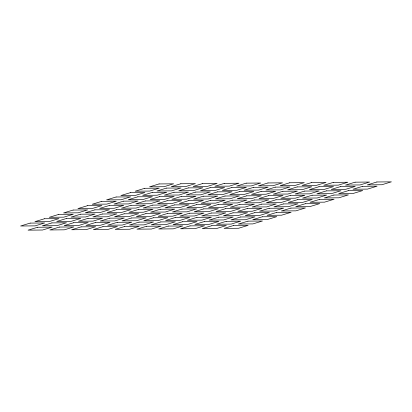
<?xml version="1.0" encoding="UTF-8"?>
<svg xmlns="http://www.w3.org/2000/svg" width="412" height="412" viewBox="0 0 412 412"><rect width="100%" height="100%" fill="white"/><g stroke="black" fill="none" stroke-linecap="round" stroke-linejoin="round"><path stroke-width="0.62" d="M30.148 223.098L20.6 225.997L35.118 225.869L44.671 222.969L30.148 223.098M44.475 218.746L34.927 221.646L49.445 221.517L58.993 218.618L44.475 218.746M58.803 214.395L49.249 217.299L63.772 217.165L73.321 214.266L58.803 214.395M73.125 210.048L63.577 212.947L78.095 212.813L87.648 209.914L73.125 210.048M87.452 205.696L77.899 208.596L92.422 208.467L101.97 205.562L87.452 205.696M101.774 201.344L92.226 204.244L106.749 204.115L116.297 201.216L101.774 201.344M116.102 196.993L106.553 199.892L121.071 199.763L130.625 196.864L116.102 196.993M130.429 192.641L120.876 195.546L135.399 195.412L144.947 192.512L130.429 192.641M144.751 188.294L135.203 191.194L149.721 191.06L159.274 188.16L144.751 188.294M159.078 183.943L149.53 186.842L164.048 186.713L173.596 183.809L159.078 183.943M37.605 227.254L28.057 230.154L42.575 230.02L52.123 227.12L37.605 227.254M51.933 222.902L42.379 225.802L56.902 225.673L66.45 222.768L51.933 222.902M66.255 218.551L56.707 221.45L71.225 221.321L80.778 218.422L66.255 218.551M80.582 214.199L71.029 217.103L85.552 216.97L95.1 214.07L80.582 214.199M94.904 209.847L85.356 212.752L99.874 212.618L109.427 209.718L94.904 209.847M109.231 205.5L99.683 208.4L114.201 208.266L123.749 205.367L109.231 205.5M123.559 201.149L114.006 204.048L128.529 203.919L138.077 201.015L123.559 201.149M137.881 196.797L128.333 199.696L142.851 199.568L152.404 196.668L137.881 196.797M152.208 192.445L142.655 195.345L157.178 195.216L166.726 192.316L152.208 192.445M166.53 188.093L156.982 190.998L171.505 190.864L181.053 187.965L166.53 188.093M180.858 183.747L171.31 186.646L185.827 186.512L195.381 183.613L180.858 183.747M59.385 227.058L49.837 229.958L64.354 229.824L73.908 226.924L59.385 227.058M73.712 222.707L64.159 225.606L78.682 225.477L88.23 222.573L73.712 222.707M88.034 218.355L78.486 221.254L93.004 221.126L102.557 218.226L88.034 218.355M102.361 214.003L92.813 216.903L107.331 216.774L116.879 213.874L102.361 214.003M116.689 209.651L107.135 212.556L121.658 212.422L131.207 209.523L116.689 209.651M131.011 205.305L121.463 208.204L135.981 208.07L145.534 205.171L131.011 205.305M145.338 200.953L135.785 203.852L150.308 203.724L159.856 200.819L145.338 200.953M159.66 196.601L150.112 199.501L164.63 199.372L174.183 196.472L159.66 196.601M173.988 192.25L164.44 195.149L178.957 195.02L188.505 192.121L173.988 192.25M188.315 187.898L178.762 190.802L193.285 190.668L202.833 187.769L188.315 187.898M202.637 183.551L193.089 186.451L207.607 186.317L217.16 183.417L202.637 183.551M81.164 226.858L71.616 229.762L86.134 229.628L95.687 226.729L81.164 226.858M95.491 222.511L85.938 225.41L100.461 225.276L110.009 222.377L95.491 222.511M109.819 218.159L100.265 221.059L114.788 220.93L124.336 218.025L109.819 218.159M124.141 213.807L114.593 216.707L129.111 216.578L138.664 213.679L124.141 213.807M138.468 209.456L128.915 212.355L143.438 212.226L152.986 209.327L138.468 209.456M152.79 205.104L143.242 208.008L157.76 207.875L167.313 204.975L152.79 205.104M167.118 200.757L157.569 203.657L172.087 203.523L181.635 200.623L167.118 200.757M181.445 196.406L171.892 199.305L186.415 199.176L195.963 196.272L181.445 196.406M195.767 192.054L186.219 194.953L200.737 194.825L210.29 191.925L195.767 192.054M210.094 187.702L200.541 190.602L215.064 190.473L224.612 187.573L210.094 187.702M224.416 183.35L214.868 186.255L229.386 186.121L238.939 183.222L224.416 183.35M102.943 226.662L93.395 229.566L107.913 229.433L117.466 226.533L102.943 226.662M117.271 222.315L107.723 225.215L122.24 225.081L131.794 222.181L117.271 222.315M131.598 217.963L122.045 220.863L136.568 220.729L146.116 217.83L131.598 217.963M145.92 213.612L136.372 216.511L150.89 216.382L160.443 213.478L145.92 213.612M160.247 209.26L150.694 212.159L165.217 212.031L174.765 209.131L160.247 209.26M174.575 204.908L165.021 207.813L179.544 207.679L189.093 204.779L174.575 204.908M188.897 200.562L179.349 203.461L193.867 203.327L203.42 200.428L188.897 200.562M203.224 196.21L193.671 199.109L208.194 198.975L217.742 196.076L203.224 196.21M217.546 191.858L207.998 194.758L222.516 194.629L232.069 191.724L217.546 191.858M231.874 187.506L222.326 190.406L236.843 190.277L246.391 187.378L231.874 187.506M246.201 183.155L236.648 186.059L251.171 185.925L260.719 183.026L246.201 183.155M124.728 226.466L115.175 229.366L129.698 229.237L139.246 226.337L124.728 226.466M139.05 222.114L129.502 225.019L144.02 224.885L153.573 221.986L139.05 222.114M153.377 217.768L143.824 220.667L158.347 220.533L167.895 217.634L153.377 217.768M167.699 213.416L158.151 216.315L172.669 216.187L182.222 213.282L167.699 213.416M182.027 209.064L172.479 211.964L186.997 211.835L196.55 208.935L182.027 209.064M196.354 204.713L186.801 207.612L201.324 207.483L210.872 204.584L196.354 204.713M210.676 200.361L201.128 203.265L215.646 203.131L225.199 200.232L210.676 200.361M225.004 196.014L215.45 198.914L229.973 198.78L239.521 195.88L225.004 196.014M239.331 191.662L229.778 194.562L244.301 194.433L253.849 191.528L239.331 191.662M253.653 187.311L244.105 190.21L258.623 190.081L268.176 187.182L253.653 187.311M267.98 182.959L258.427 185.858L272.95 185.73L282.498 182.83L267.98 182.959M146.507 226.27L136.954 229.17L151.477 229.041L161.025 226.142L146.507 226.27M160.829 221.919L151.281 224.818L165.799 224.689L175.352 221.79L160.829 221.919M175.157 217.567L165.609 220.472L180.126 220.338L189.675 217.438L175.157 217.567M189.484 213.22L179.931 216.12L194.454 215.986L204.002 213.086L189.484 213.22M203.806 208.869L194.258 211.768L208.776 211.639L218.329 208.735L203.806 208.869M218.133 204.517L208.58 207.416L223.103 207.287L232.651 204.388L218.133 204.517M232.456 200.165L222.907 203.065L237.425 202.936L246.979 200.036L232.456 200.165M246.783 195.813L237.235 198.718L251.753 198.584L261.306 195.685L246.783 195.813M261.11 191.467L251.557 194.366L266.08 194.232L275.628 191.333L261.11 191.467M275.432 187.115L265.884 190.014L280.402 189.886L289.955 186.981L275.432 187.115M289.76 182.763L280.206 185.663L294.729 185.534L304.277 182.634L289.76 182.763M168.287 226.075L158.738 228.974L173.256 228.845L182.804 225.941L168.287 226.075M182.614 221.723L173.061 224.622L187.584 224.494L197.132 221.594L182.614 221.723M196.936 217.371L187.388 220.276L201.906 220.142L211.459 217.242L196.936 217.371M211.263 213.025L201.71 215.924L216.233 215.79L225.781 212.891L211.263 213.025M225.585 208.673L216.037 211.572L230.555 211.438L240.108 208.539L225.585 208.673M239.913 204.321L230.365 207.221L244.882 207.092L254.431 204.187L239.913 204.321M254.24 199.969L244.687 202.869L259.21 202.74L268.758 199.841L254.24 199.969M268.562 195.618L259.014 198.522L273.532 198.388L283.085 195.489L268.562 195.618M282.889 191.271L273.336 194.17L287.859 194.037L297.407 191.137L282.889 191.271M297.212 186.919L287.664 189.819L302.181 189.685L311.735 186.785L297.212 186.919M311.539 182.567L301.991 185.467L316.509 185.338L326.062 182.434L311.539 182.567M190.066 225.879L180.518 228.778L195.036 228.65L204.589 225.745L190.066 225.879M204.393 221.527L194.84 224.427L209.363 224.298L218.911 221.398L204.393 221.527M218.715 217.175L209.167 220.075L223.685 219.946L233.238 217.047L218.715 217.175M233.043 212.824L223.495 215.728L238.012 215.594L247.56 212.695L233.043 212.824M247.37 208.477L237.817 211.377L252.34 211.243L261.888 208.343L247.37 208.477M261.692 204.125L252.144 207.025L266.662 206.896L276.215 203.992L261.692 204.125M276.019 199.774L266.466 202.673L280.989 202.544L290.537 199.645L276.019 199.774M290.342 195.422L280.793 198.321L295.311 198.193L304.865 195.293L290.342 195.422M304.669 191.07L295.121 193.975L309.639 193.841L319.187 190.941L304.669 191.07M318.996 186.724L309.443 189.623L323.966 189.489L333.514 186.59L318.996 186.724M333.318 182.372L323.77 185.271L338.288 185.143L347.841 182.238L333.318 182.372M211.845 225.683L202.297 228.583L216.815 228.449L226.368 225.549L211.845 225.683M226.173 221.332L216.619 224.231L231.142 224.102L240.69 221.198L226.173 221.332M240.495 216.98L230.947 219.879L245.47 219.75L255.018 216.851L240.495 216.98M254.822 212.628L245.274 215.528L259.792 215.399L269.345 212.499L254.822 212.628M269.149 208.276L259.596 211.181L274.119 211.047L283.667 208.148L269.149 208.276M283.471 203.93L273.923 206.829L288.441 206.695L297.994 203.796L283.471 203.93M297.799 199.578L288.251 202.477L302.769 202.349L312.317 199.444L297.799 199.578M312.126 195.226L302.573 198.126L317.096 197.997L326.644 195.097L312.126 195.226M326.448 190.874L316.9 193.774L331.418 193.645L340.971 190.746L326.448 190.874M340.776 186.523L331.222 189.427L345.745 189.293L355.293 186.394L340.776 186.523M355.098 182.176L345.55 185.076L360.067 184.942L369.621 182.042L355.098 182.176M233.625 225.488L224.077 228.387L238.594 228.253L248.148 225.354L233.625 225.488M247.952 221.136L238.404 224.035L252.922 223.907L262.47 221.002L247.952 221.136M262.279 216.784L252.726 219.684L267.249 219.555L276.797 216.655L262.279 216.784M276.601 212.432L267.053 215.332L281.571 215.203L291.124 212.304L276.601 212.432M290.929 208.081L281.375 210.985L295.898 210.851L305.447 207.952L290.929 208.081M305.251 203.734L295.703 206.633L310.226 206.5L319.774 203.6L305.251 203.734M319.578 199.382L310.03 202.282L324.548 202.153L334.101 199.248L319.578 199.382M333.905 195.03L324.352 197.93L338.875 197.801L348.423 194.897L333.905 195.03M348.228 190.679L338.679 193.578L353.197 193.449L362.751 190.55L348.228 190.679M362.555 186.327L353.007 189.232L367.525 189.098L377.073 186.198L362.555 186.327M376.882 181.98L367.329 184.88L381.852 184.746L391.4 181.847L376.882 181.98"/></g></svg>
